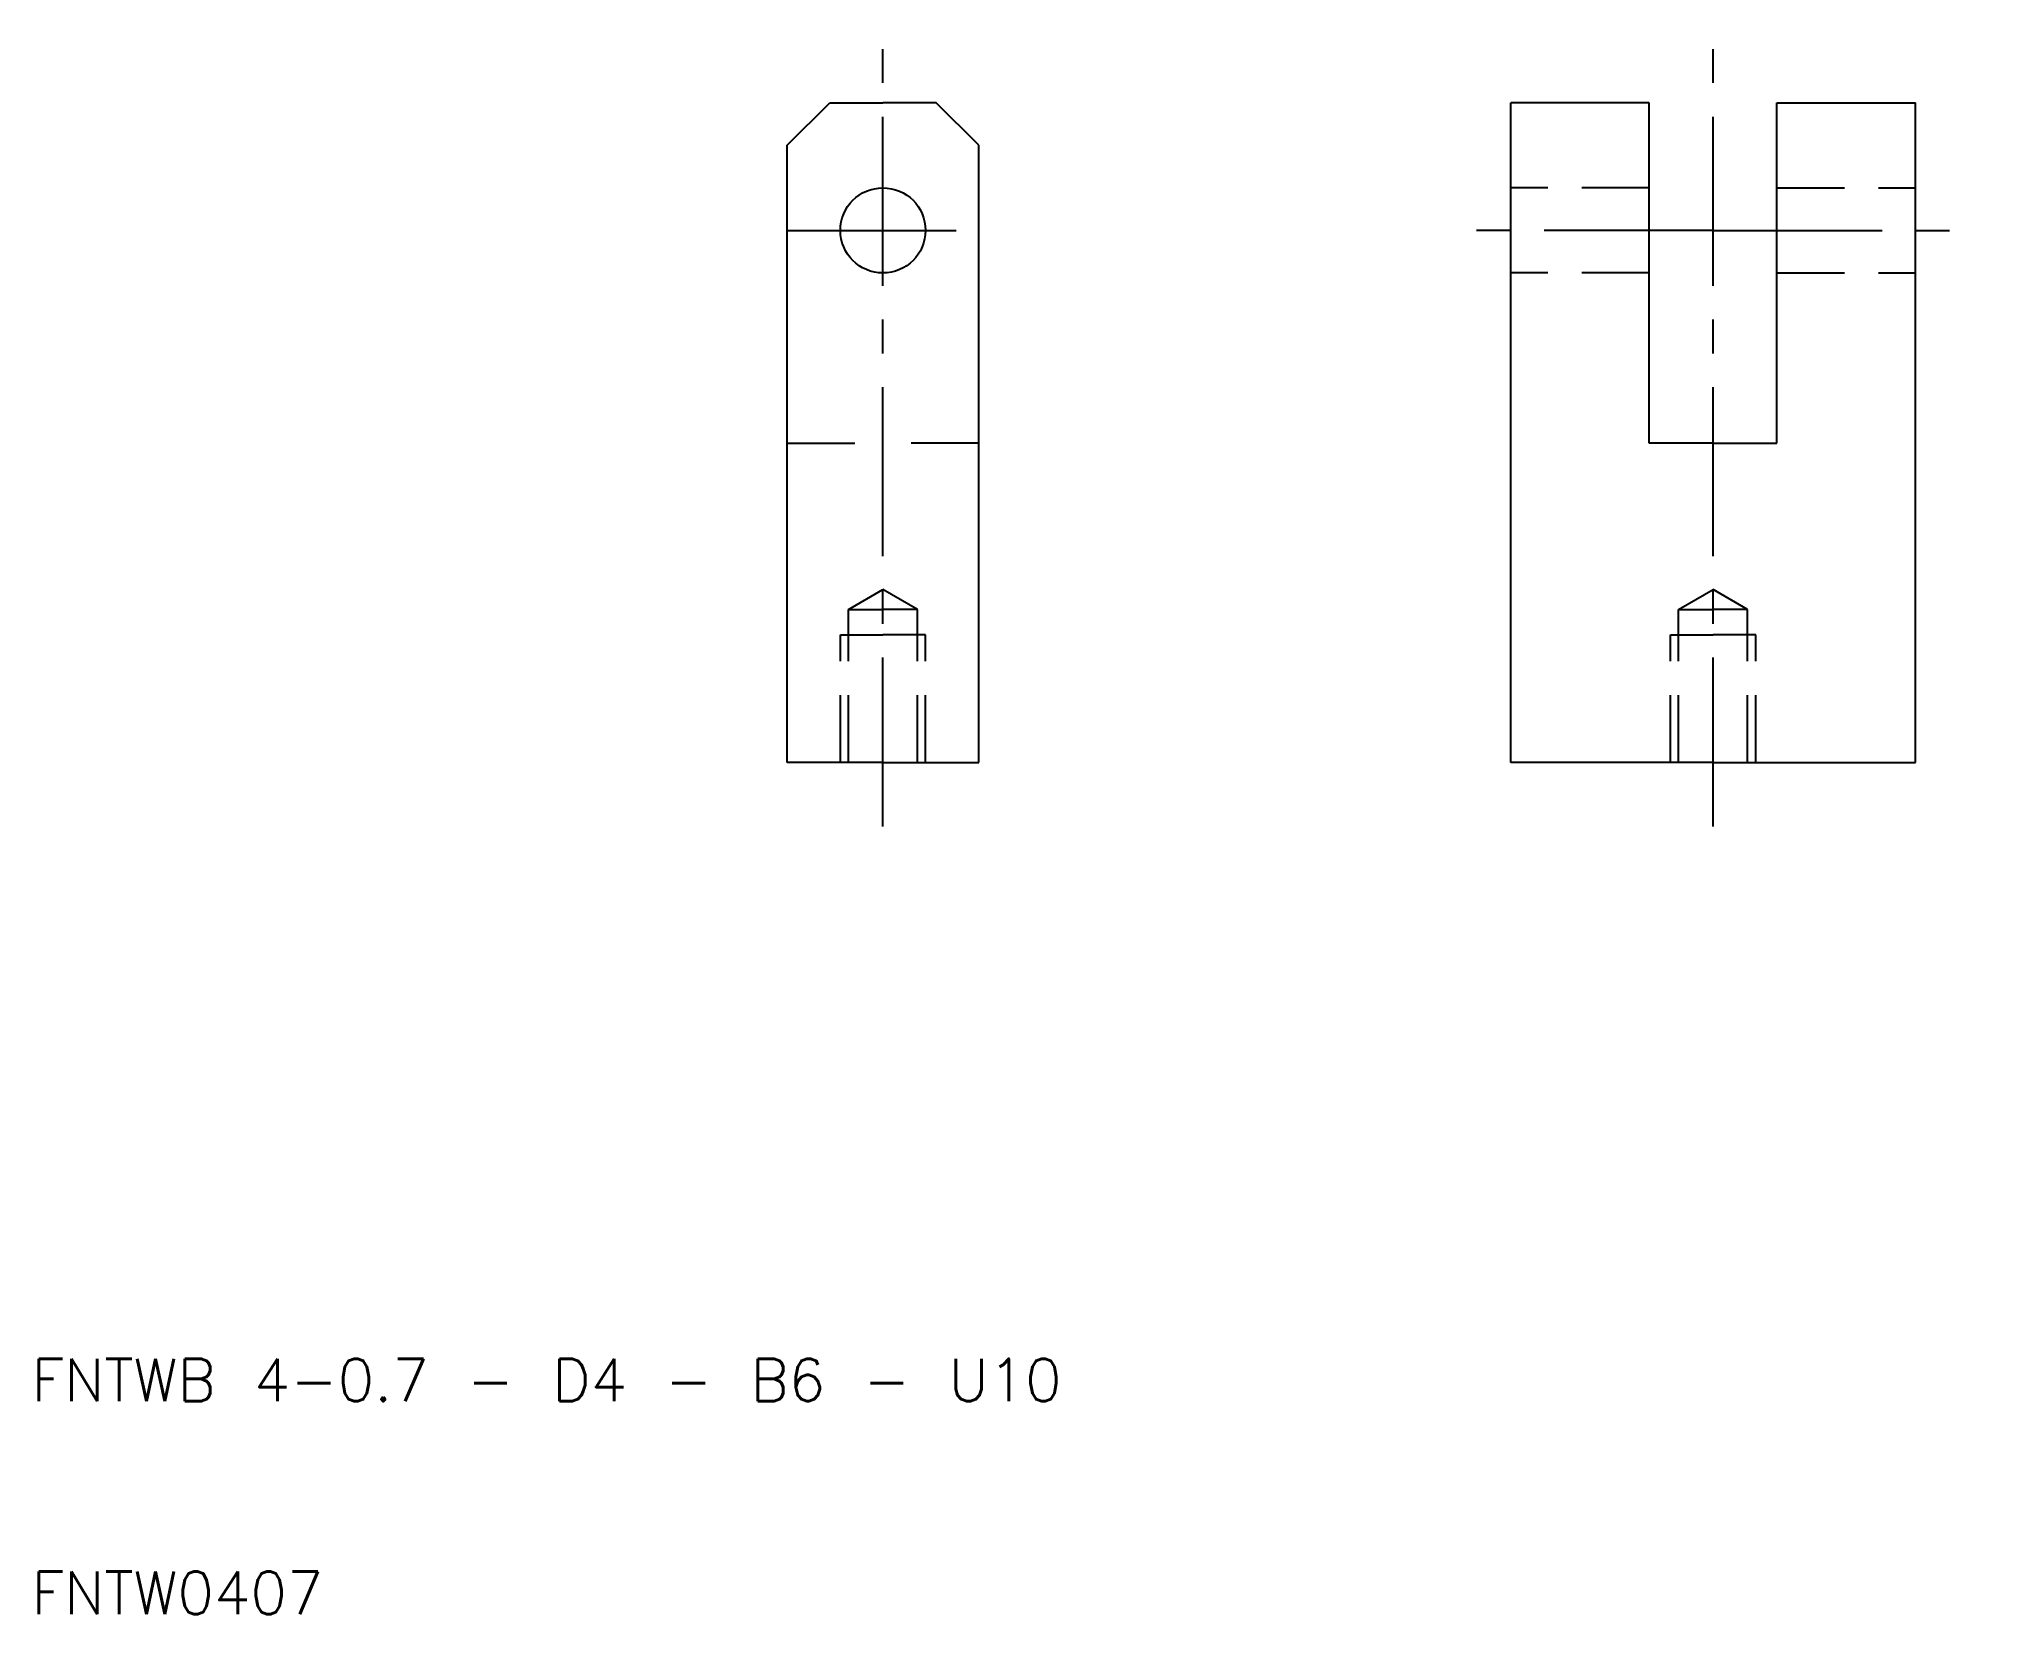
# Model space of a CAD drawing. Extents: x 10.3 to 101.5, y 10 to 84.
import ezdxf

# ---------------------------------------------------------------- set-up
doc = ezdxf.new("R2010")
doc.units = 0
doc.header["$LTSCALE"] = 0.25
doc.linetypes.add('CENTER', pattern=[50.8, 31.75, -6.35, 6.35, -6.35])
doc.linetypes.add('DASHED', pattern=[19.05, 12.7, -6.35])
doc.layers.get('0').update_dxf_attribs({"linetype": 'CONTINUOUS'})
doc.layers.add('CENTER', color=1, linetype='CENTER')
doc.styles.get("Standard").update_dxf_attribs({"font": 'txt.shx', "bigfont": 'extfont.shx'})

msp = doc.modelspace()

# ---------------------------------------------------------------- linework, layer by layer
for p, q in [((45.5, 79), (47.5, 81)), ((47.5, 81), (50, 81)), ((52.5, 81), (50, 81)), ((54.5, 79), (52.5, 81)), ((79.5, 50), (79.5, 81)), ((86, 81), (79.5, 81)), ((86, 65), (86, 81)), ((92, 65), (92, 81)), ((92, 81), (98.5, 81)), ((98.5, 50), (98.5, 81)), ((45.5, 50), (45.5, 79)), ((54.5, 50), (54.5, 79)), ((89, 65), (86, 65)), ((89, 65), (92, 65)), ((50, 50), (45.5, 50)), ((50, 50), (54.5, 50)), ((89, 50), (79.5, 50)), ((89, 50), (98.5, 50))]:
    msp.add_line(p, q)
at = {"color": 3, "linetype": 'DASHED'}
for p, q in [((86, 77), (79.5, 77)), ((92, 77), (98.5, 77)), ((86, 73), (79.5, 73)), ((92, 73), (98.5, 73)), ((45.5, 65), (50, 65)), ((54.5, 65), (50, 65)), ((48.379, 57.2), (50, 58.136)), ((51.621, 57.2), (50, 58.136)), ((87.379, 57.2), (89, 58.136)), ((90.621, 57.2), (89, 58.136)), ((48.379, 50), (48.379, 57.2)), ((48.379, 57.2), (50, 57.2)), ((51.621, 57.2), (50, 57.2)), ((51.621, 50), (51.621, 57.2)), ((87.379, 50), (87.379, 57.2)), ((87.379, 57.2), (89, 57.2)), ((90.621, 57.2), (89, 57.2)), ((90.621, 50), (90.621, 57.2)), ((48, 50), (48, 56)), ((48, 56), (50, 56)), ((52, 56), (50, 56)), ((52, 50), (52, 56)), ((87, 50), (87, 56)), ((87, 56), (89, 56)), ((91, 56), (89, 56)), ((91, 50), (91, 56))]:
    msp.add_line(p, q, dxfattribs=at)
msp.add_circle((50, 75), 2)
at = {"layer": 'CENTER', "color": 1, "linetype": 'CENTER'}
for p, q in [((50, 47), (50, 84)), ((89, 47), (89, 84)), ((45.5, 75), (54.5, 75)), ((89, 75), (76.5, 75)), ((89, 75), (101.5, 75))]:
    msp.add_line(p, q, dxfattribs=at)

# ---------------------------------------------------------------- texts
for s, p in [('FNTWB 4-0.7 - D4 - B6 - U10', (10, 20)), ('FNTW0407', (10, 10))]:
    msp.add_text(s, height=2).set_placement(p)

doc.saveas('drawing.dxf')
